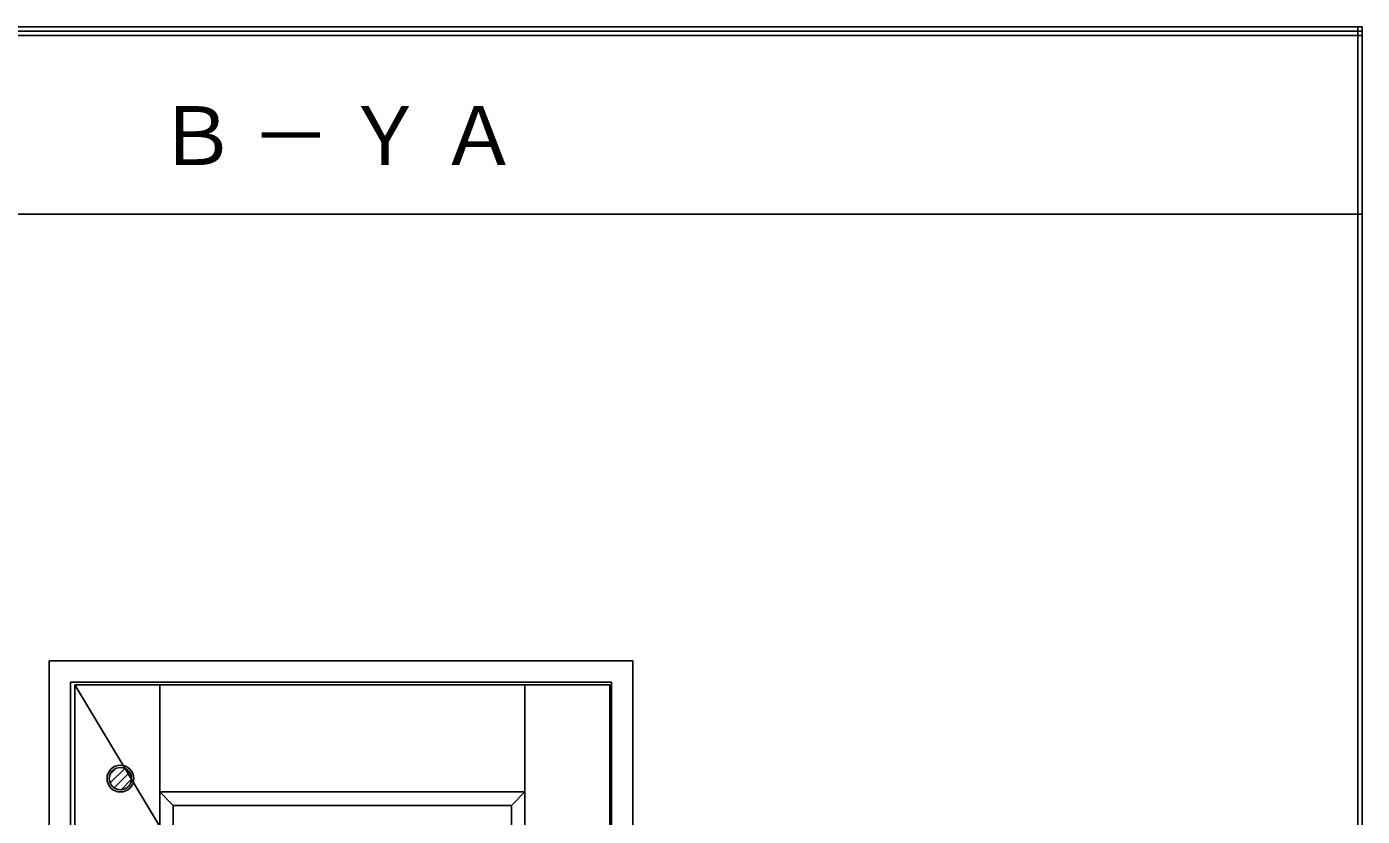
# Model space of a CAD drawing. Units: millimetres, scale not verified. Extents: x -6000 to 5700, y -4307 to 4175.
# Drawn here: x 4204 to 5700, y 3291 to 4175 of the extents above; entities that cross this region are included whole.
import ezdxf

# ---------------------------------------------------------------- set-up
doc = ezdxf.new("R2010")
doc.units = ezdxf.units.MM
doc.header["$LTSCALE"] = 30
doc.linetypes.add('CHAIN2', pattern=[12, 9, -1, 1, -1])
doc.linetypes.add('DASHED1', pattern=[1.8, 1.2, -0.6])
for name, color, linetype in [('0-2_扉', 7, 'Continuous'), ('0-4_枠', 3, 'Continuous'), ('0-5_レバー', 7, 'Continuous'), ('0-7', 7, 'CHAIN2'), ('0-A_文字', 7, 'Continuous'), ('F-1_枠', 6, 'Continuous')]:
    doc.layers.add(name, color=color, linetype=linetype)
doc.styles.add('ＭＳ ゴシック', font='')
doc.styles.get('ＭＳ ゴシック').set_extended_font_data('MS Gothic')

msp = doc.modelspace()

# ---------------------------------------------------------------- linework, layer by layer
at = {"layer": '0-2_扉'}
for p, q in [((4258, 1443), (4258, 3438)), ((4258, 3438), (4857, 3438)), ((4353, 2404.99), (4353, 3438)), ((4762, 1443), (4762, 3438)), ((4857, 1443), (4857, 3438)), ((4353, 3318), (4762, 3318)), ((4762, 3318), (4747, 3303)), ((4368, 2411.5), (4368, 3303)), ((4747, 1605), (4747, 3303))]:
    msp.add_line(p, q, dxfattribs=at)
msp.add_lwpolyline([(4353, 3318), (4368, 3303), (4747, 3303)], dxfattribs=at)
at = {"layer": '0-4_枠'}
for p, q in [((4229, 3465), (4883, 3465)), ((4229, 1418), (4229, 3465)), ((4883, 1418), (4883, 3465)), ((4253, 3441), (4859, 3441)), ((4253, 1418), (4253, 3441)), ((4859, 1418), (4859, 3441))]:
    msp.add_line(p, q, dxfattribs=at)
at = {"layer": '0-5_レバー', "color": 4, "linetype": 'DASHED1'}
for p, q in [((4297.5, 3328.1), (4313.9, 3344.5)), ((4297.58, 3338.07), (4303.93, 3344.42)), ((4301.97, 3322.67), (4319.33, 3340.03)), ((4309.72, 3320.52), (4321.48, 3332.28))]:
    msp.add_line(p, q, dxfattribs=at)
at = {"layer": '0-5_レバー'}
msp.add_circle((4309, 3333), 15, dxfattribs=at)
at = {"layer": '0-5_レバー', "color": 3}
msp.add_circle((4309, 3333), 12.5, dxfattribs=at)
at = {"layer": '0-7'}
msp.add_lwpolyline([(4258, 3438), (4857, 2440.5), (4258, 1443)], dxfattribs=at)
at = {"layer": 'F-1_枠'}
for p, q in [((-6000, 4175), (5700, 4175)), ((5695, 4175), (5695, -4205)), ((5700, 4175), (5700, -4205)), ((-6000, 4170), (5700, 4170)), ((-6000, 4165), (5700, 4165)), ((-6000, 3965), (5700, 3965))]:
    msp.add_line(p, q, dxfattribs=at)

# ---------------------------------------------------------------- texts
at = {"layer": '0-A_文字', "insert": (4349.7, 4020), "char_height": 65.98, "attachment_point": 7, "style": 'ＭＳ ゴシック'}
msp.add_mtext('\\T1.17;Ｂ－ＹＡ', dxfattribs=at)

doc.saveas('drawing.dxf')
